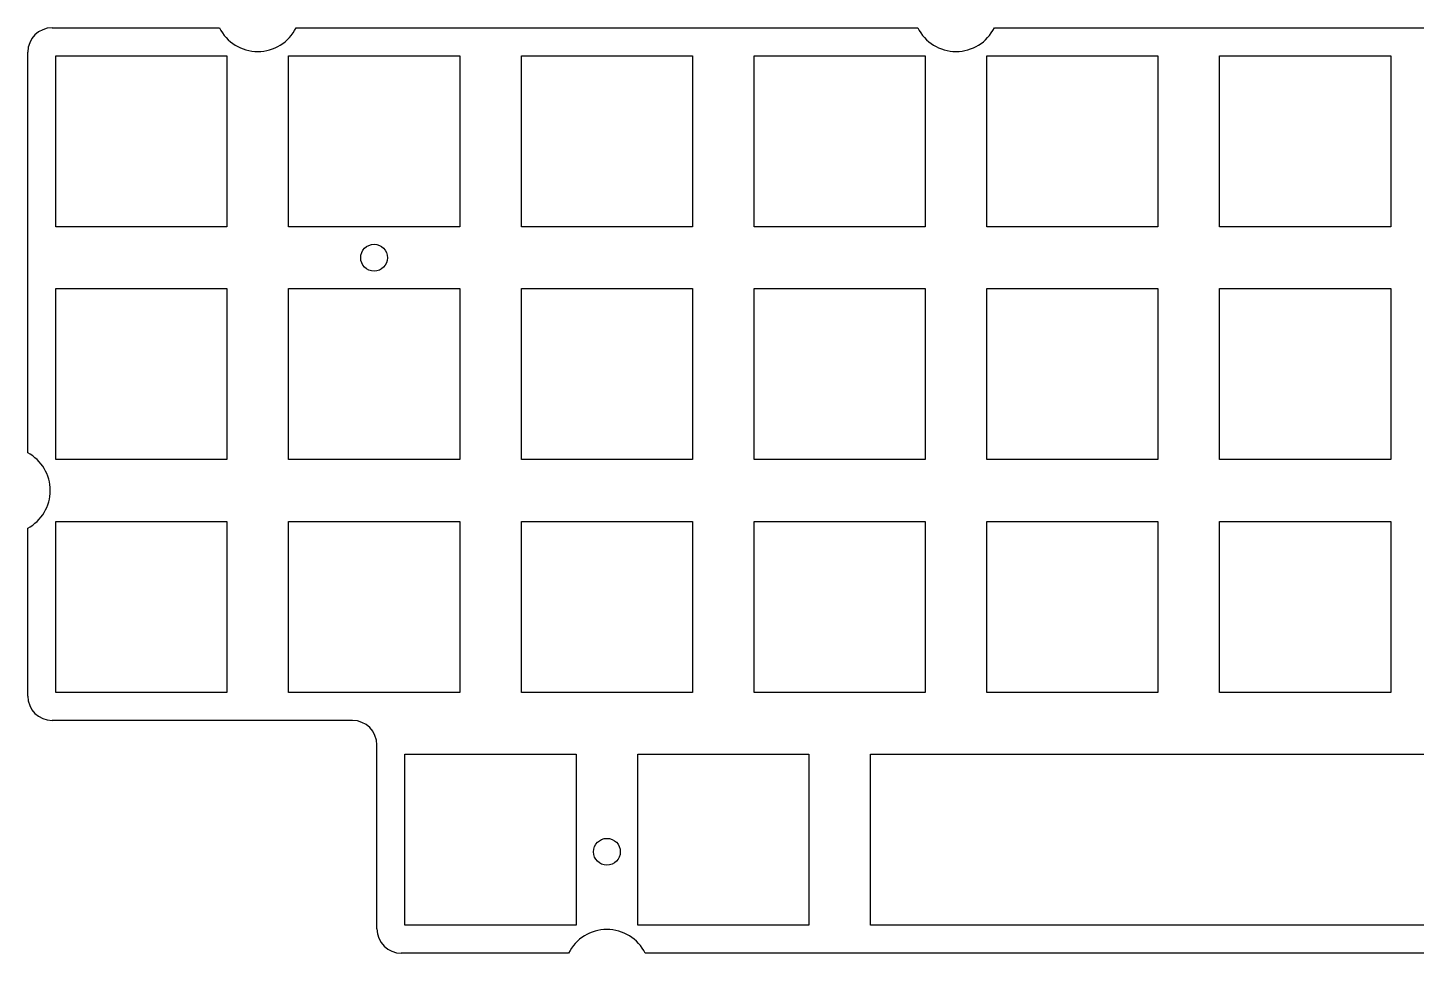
# Model space of a CAD drawing. Header units: millimetres. Extents: x -2654 to 2658, y -1178 to 747.
# Drawn here: x -2654 to 233, y -1178 to 747 of the extents above; entities that cross this region are included whole.
import ezdxf

# ---------------------------------------------------------------- set-up
doc = ezdxf.new("R2010")
doc.units = ezdxf.units.MM
for name, color, linetype in [('Shape2523', 7, 'CONTINUOUS'), ('Shape2524', 7, 'CONTINUOUS'), ('Shape2525', 7, 'CONTINUOUS'), ('Shape2526', 7, 'CONTINUOUS'), ('Shape2535', 7, 'CONTINUOUS'), ('Shape2536', 7, 'CONTINUOUS'), ('Shape2537', 7, 'CONTINUOUS'), ('Shape2538', 7, 'CONTINUOUS'), ('Shape2539', 7, 'CONTINUOUS'), ('Shape2540', 7, 'CONTINUOUS'), ('Shape2541', 7, 'CONTINUOUS'), ('Shape2542', 7, 'CONTINUOUS'), ('Shape2543', 7, 'CONTINUOUS'), ('Shape2544', 7, 'CONTINUOUS'), ('Shape2545', 7, 'CONTINUOUS'), ('Shape2546', 7, 'CONTINUOUS'), ('Shape2555', 7, 'CONTINUOUS'), ('Shape2556', 7, 'CONTINUOUS'), ('Shape2557', 7, 'CONTINUOUS'), ('Shape2558', 7, 'CONTINUOUS'), ('Shape2559', 7, 'CONTINUOUS'), ('Shape2560', 7, 'CONTINUOUS'), ('Shape2561', 7, 'CONTINUOUS'), ('Shape2562', 7, 'CONTINUOUS'), ('Shape2563', 7, 'CONTINUOUS'), ('Shape2564', 7, 'CONTINUOUS'), ('Shape2565', 7, 'CONTINUOUS'), ('Shape2566', 7, 'CONTINUOUS'), ('Shape2571', 7, 'CONTINUOUS'), ('Shape2572', 7, 'CONTINUOUS'), ('Shape2573', 7, 'CONTINUOUS'), ('Shape2574', 7, 'CONTINUOUS'), ('Shape2579', 7, 'CONTINUOUS'), ('Shape2580', 7, 'CONTINUOUS'), ('Shape2581', 7, 'CONTINUOUS'), ('Shape2582', 7, 'CONTINUOUS'), ('Shape2583', 7, 'CONTINUOUS'), ('Shape2584', 7, 'CONTINUOUS'), ('Shape2585', 7, 'CONTINUOUS'), ('Shape2586', 7, 'CONTINUOUS'), ('Shape2611', 7, 'CONTINUOUS'), ('Shape2612', 7, 'CONTINUOUS'), ('Shape2613', 7, 'CONTINUOUS'), ('Shape2614', 7, 'CONTINUOUS'), ('Shape2615', 7, 'CONTINUOUS'), ('Shape2616', 7, 'CONTINUOUS'), ('Shape2617', 7, 'CONTINUOUS'), ('Shape2618', 7, 'CONTINUOUS'), ('Shape2619', 7, 'CONTINUOUS'), ('Shape2620', 7, 'CONTINUOUS'), ('Shape2621', 7, 'CONTINUOUS'), ('Shape2622', 7, 'CONTINUOUS'), ('Shape2623', 7, 'CONTINUOUS'), ('Shape2624', 7, 'CONTINUOUS'), ('Shape2625', 7, 'CONTINUOUS'), ('Shape2626', 7, 'CONTINUOUS'), ('Shape2627', 7, 'CONTINUOUS'), ('Shape2628', 7, 'CONTINUOUS'), ('Shape2629', 7, 'CONTINUOUS'), ('Shape2630', 7, 'CONTINUOUS'), ('Shape2631', 7, 'CONTINUOUS'), ('Shape2632', 7, 'CONTINUOUS'), ('Shape2633', 7, 'CONTINUOUS'), ('Shape2634', 7, 'CONTINUOUS'), ('Shape2643', 7, 'CONTINUOUS'), ('Shape2644', 7, 'CONTINUOUS'), ('Shape2645', 7, 'CONTINUOUS'), ('Shape2646', 7, 'CONTINUOUS'), ('Shape2647', 7, 'CONTINUOUS'), ('Shape2648', 7, 'CONTINUOUS'), ('Shape2649', 7, 'CONTINUOUS'), ('Shape2650', 7, 'CONTINUOUS'), ('Shape2651', 7, 'CONTINUOUS'), ('Shape2652', 7, 'CONTINUOUS'), ('Shape2653', 7, 'CONTINUOUS'), ('Shape2654', 7, 'CONTINUOUS'), ('Shape2655', 7, 'CONTINUOUS'), ('Shape2656', 7, 'CONTINUOUS'), ('Shape2657', 7, 'CONTINUOUS'), ('Shape2658', 7, 'CONTINUOUS'), ('Shape2811', 7, 'CONTINUOUS'), ('Shape2812', 7, 'CONTINUOUS'), ('Shape2813', 7, 'CONTINUOUS'), ('Shape2814', 7, 'CONTINUOUS'), ('Shape2823', 7, 'CONTINUOUS'), ('Shape2824', 7, 'CONTINUOUS'), ('Shape2825', 7, 'CONTINUOUS'), ('Shape2826', 7, 'CONTINUOUS'), ('Shape2827', 7, 'CONTINUOUS'), ('Shape2828', 7, 'CONTINUOUS'), ('Shape2829', 7, 'CONTINUOUS'), ('Shape2830', 7, 'CONTINUOUS'), ('Shape2831', 7, 'CONTINUOUS'), ('Shape2832', 7, 'CONTINUOUS'), ('Shape2833', 7, 'CONTINUOUS'), ('Shape2834', 7, 'CONTINUOUS'), ('Shape2843', 7, 'CONTINUOUS'), ('Shape2844', 7, 'CONTINUOUS'), ('Shape2845', 7, 'CONTINUOUS'), ('Shape2846', 7, 'CONTINUOUS'), ('Shape2847', 7, 'CONTINUOUS'), ('Shape2848', 7, 'CONTINUOUS'), ('Shape2849', 7, 'CONTINUOUS'), ('Shape2850', 7, 'CONTINUOUS'), ('Shape2851', 7, 'CONTINUOUS'), ('Shape2852', 7, 'CONTINUOUS'), ('Shape2853', 7, 'CONTINUOUS'), ('Shape2854', 7, 'CONTINUOUS'), ('Shape2859', 7, 'CONTINUOUS'), ('Shape2860', 7, 'CONTINUOUS'), ('Shape2861', 7, 'CONTINUOUS'), ('Shape2862', 7, 'CONTINUOUS'), ('Shape2867', 7, 'CONTINUOUS'), ('Shape2868', 7, 'CONTINUOUS'), ('Shape2869', 7, 'CONTINUOUS'), ('Shape2870', 7, 'CONTINUOUS'), ('Shape2871', 7, 'CONTINUOUS'), ('Shape2872', 7, 'CONTINUOUS'), ('Shape2873', 7, 'CONTINUOUS'), ('Shape2874', 7, 'CONTINUOUS'), ('Shape2899', 7, 'CONTINUOUS'), ('Shape2900', 7, 'CONTINUOUS'), ('Shape2901', 7, 'CONTINUOUS'), ('Shape2902', 7, 'CONTINUOUS'), ('Shape2903', 7, 'CONTINUOUS'), ('Shape2904', 7, 'CONTINUOUS'), ('Shape2905', 7, 'CONTINUOUS'), ('Shape2906', 7, 'CONTINUOUS'), ('Shape2907', 7, 'CONTINUOUS'), ('Shape2908', 7, 'CONTINUOUS'), ('Shape2909', 7, 'CONTINUOUS'), ('Shape2910', 7, 'CONTINUOUS'), ('Shape2911', 7, 'CONTINUOUS'), ('Shape2912', 7, 'CONTINUOUS'), ('Shape2913', 7, 'CONTINUOUS'), ('Shape2914', 7, 'CONTINUOUS'), ('Shape2915', 7, 'CONTINUOUS'), ('Shape2916', 7, 'CONTINUOUS'), ('Shape2917', 7, 'CONTINUOUS'), ('Shape2918', 7, 'CONTINUOUS'), ('Shape2919', 7, 'CONTINUOUS'), ('Shape2920', 7, 'CONTINUOUS'), ('Shape2921', 7, 'CONTINUOUS'), ('Shape2922', 7, 'CONTINUOUS'), ('Shape2931', 7, 'CONTINUOUS'), ('Shape2932', 7, 'CONTINUOUS'), ('Shape2933', 7, 'CONTINUOUS'), ('Shape2934', 7, 'CONTINUOUS'), ('Shape2935', 7, 'CONTINUOUS'), ('Shape2936', 7, 'CONTINUOUS'), ('Shape2937', 7, 'CONTINUOUS'), ('Shape2938', 7, 'CONTINUOUS'), ('Shape2939', 7, 'CONTINUOUS'), ('Shape2940', 7, 'CONTINUOUS'), ('Shape2941', 7, 'CONTINUOUS'), ('Shape2942', 7, 'CONTINUOUS'), ('Shape2943', 7, 'CONTINUOUS'), ('Shape2944', 7, 'CONTINUOUS'), ('Shape2945', 7, 'CONTINUOUS'), ('Shape2946', 7, 'CONTINUOUS'), ('Shape2962', 7, 'CONTINUOUS'), ('Shape2964', 7, 'CONTINUOUS'), ('Shape3014', 7, 'CONTINUOUS'), ('Shape3015', 7, 'CONTINUOUS'), ('Shape3016', 7, 'CONTINUOUS'), ('Shape3017', 7, 'CONTINUOUS'), ('Shape3018', 7, 'CONTINUOUS'), ('Shape3019', 7, 'CONTINUOUS'), ('Shape3020', 7, 'CONTINUOUS'), ('Shape3021', 7, 'CONTINUOUS'), ('Shape3022', 7, 'CONTINUOUS'), ('Shape3023', 7, 'CONTINUOUS'), ('Shape3024', 7, 'CONTINUOUS'), ('Shape3025', 7, 'CONTINUOUS'), ('Shape3026', 7, 'CONTINUOUS'), ('Shape3027', 7, 'CONTINUOUS'), ('Shape3028', 7, 'CONTINUOUS'), ('Shape3029', 7, 'CONTINUOUS'), ('Shape3030', 7, 'CONTINUOUS'), ('Shape3033', 7, 'CONTINUOUS'), ('Shape3035', 7, 'CONTINUOUS'), ('Shape3036', 7, 'CONTINUOUS')]:
    doc.layers.add(name, color=color, linetype=linetype)

msp = doc.modelspace()

# ---------------------------------------------------------------- linework, layer by layer
at = {"layer": 'Shape2523'}
msp.add_line((179.746, -635.239), (-175.854, -635.239), dxfattribs=at)
at = {"layer": 'Shape2524'}
msp.add_line((-175.854, -635.239), (-175.854, -279.639), dxfattribs=at)
at = {"layer": 'Shape2525'}
msp.add_line((-175.854, -279.639), (179.746, -279.639), dxfattribs=at)
at = {"layer": 'Shape2526'}
msp.add_line((179.746, -279.639), (179.746, -635.239), dxfattribs=at)
at = {"layer": 'Shape2535'}
msp.add_line((-1513.8, -1119.11), (-1869.4, -1119.11), dxfattribs=at)
at = {"layer": 'Shape2536'}
msp.add_line((-1869.4, -1119.11), (-1869.4, -763.509), dxfattribs=at)
at = {"layer": 'Shape2537'}
msp.add_line((-1869.4, -763.509), (-1513.8, -763.509), dxfattribs=at)
at = {"layer": 'Shape2538'}
msp.add_line((-1513.8, -763.509), (-1513.8, -1119.11), dxfattribs=at)
at = {"layer": 'Shape2539'}
msp.add_line((-1755.73, -635.239), (-2111.33, -635.239), dxfattribs=at)
at = {"layer": 'Shape2540'}
msp.add_line((-2111.33, -635.239), (-2111.33, -279.639), dxfattribs=at)
at = {"layer": 'Shape2541'}
msp.add_line((-2111.33, -279.639), (-1755.73, -279.639), dxfattribs=at)
at = {"layer": 'Shape2542'}
msp.add_line((-1755.73, -279.639), (-1755.73, -635.239), dxfattribs=at)
at = {"layer": 'Shape2543'}
msp.add_line((-1029.93, -1119.11), (-1385.53, -1119.11), dxfattribs=at)
at = {"layer": 'Shape2544'}
msp.add_line((-1385.53, -1119.11), (-1385.53, -763.509), dxfattribs=at)
at = {"layer": 'Shape2545'}
msp.add_line((-1385.53, -763.509), (-1029.93, -763.509), dxfattribs=at)
at = {"layer": 'Shape2546'}
msp.add_line((-1029.93, -763.509), (-1029.93, -1119.11), dxfattribs=at)
at = {"layer": 'Shape2555'}
msp.add_line((-2239.6, 332.501), (-2595.2, 332.501), dxfattribs=at)
at = {"layer": 'Shape2556'}
msp.add_line((-2595.2, 332.501), (-2595.2, 688.101), dxfattribs=at)
at = {"layer": 'Shape2557'}
msp.add_line((-2595.2, 688.101), (-2239.6, 688.101), dxfattribs=at)
at = {"layer": 'Shape2558'}
msp.add_line((-2239.6, 688.101), (-2239.6, 332.501), dxfattribs=at)
at = {"layer": 'Shape2559'}
msp.add_line((-1271.86, 688.101), (-1271.86, 332.501), dxfattribs=at)
at = {"layer": 'Shape2560'}
msp.add_line((-1271.86, 332.501), (-1627.46, 332.501), dxfattribs=at)
at = {"layer": 'Shape2561'}
msp.add_line((-1627.46, 332.501), (-1627.46, 688.101), dxfattribs=at)
at = {"layer": 'Shape2562'}
msp.add_line((-1627.46, 688.101), (-1271.86, 688.101), dxfattribs=at)
at = {"layer": 'Shape2563'}
msp.add_line((-1755.73, 688.101), (-1755.73, 332.501), dxfattribs=at)
at = {"layer": 'Shape2564'}
msp.add_line((-1755.73, 332.501), (-2111.33, 332.501), dxfattribs=at)
at = {"layer": 'Shape2565'}
msp.add_line((-2111.33, 332.501), (-2111.33, 688.101), dxfattribs=at)
at = {"layer": 'Shape2566'}
msp.add_line((-2111.33, 688.101), (-1755.73, 688.101), dxfattribs=at)
at = {"layer": 'Shape2571'}
msp.add_line((-659.724, 688.101), (-304.124, 688.101), dxfattribs=at)
at = {"layer": 'Shape2572'}
msp.add_line((-304.124, 688.101), (-304.124, 332.501), dxfattribs=at)
at = {"layer": 'Shape2573'}
msp.add_line((-304.124, 332.501), (-659.724, 332.501), dxfattribs=at)
at = {"layer": 'Shape2574'}
msp.add_line((-659.724, 332.501), (-659.724, 688.101), dxfattribs=at)
at = {"layer": 'Shape2579'}
msp.add_line((-1143.59, 688.101), (-787.994, 688.101), dxfattribs=at)
at = {"layer": 'Shape2580'}
msp.add_line((-787.994, 688.101), (-787.994, 332.501), dxfattribs=at)
at = {"layer": 'Shape2581'}
msp.add_line((-787.994, 332.501), (-1143.59, 332.501), dxfattribs=at)
at = {"layer": 'Shape2582'}
msp.add_line((-1143.59, 332.501), (-1143.59, 688.101), dxfattribs=at)
at = {"layer": 'Shape2583'}
msp.add_line((-175.854, 332.501), (-175.854, 688.101), dxfattribs=at)
at = {"layer": 'Shape2584'}
msp.add_line((-175.854, 688.101), (179.746, 688.101), dxfattribs=at)
at = {"layer": 'Shape2585'}
msp.add_line((179.746, 688.101), (179.746, 332.501), dxfattribs=at)
at = {"layer": 'Shape2586'}
msp.add_line((179.746, 332.501), (-175.854, 332.501), dxfattribs=at)
at = {"layer": 'Shape2611'}
msp.add_line((-659.724, -151.369), (-659.724, 204.231), dxfattribs=at)
at = {"layer": 'Shape2612'}
msp.add_line((-659.724, 204.231), (-304.124, 204.231), dxfattribs=at)
at = {"layer": 'Shape2613'}
msp.add_line((-304.124, 204.231), (-304.124, -151.369), dxfattribs=at)
at = {"layer": 'Shape2614'}
msp.add_line((-304.124, -151.369), (-659.724, -151.369), dxfattribs=at)
at = {"layer": 'Shape2615'}
msp.add_line((-1627.46, -151.369), (-1627.46, 204.231), dxfattribs=at)
at = {"layer": 'Shape2616'}
msp.add_line((-1627.46, 204.231), (-1271.86, 204.231), dxfattribs=at)
at = {"layer": 'Shape2617'}
msp.add_line((-1271.86, 204.231), (-1271.86, -151.369), dxfattribs=at)
at = {"layer": 'Shape2618'}
msp.add_line((-1271.86, -151.369), (-1627.46, -151.369), dxfattribs=at)
at = {"layer": 'Shape2619'}
msp.add_line((-2595.2, -151.369), (-2595.2, 204.231), dxfattribs=at)
at = {"layer": 'Shape2620'}
msp.add_line((-2595.2, 204.231), (-2239.6, 204.231), dxfattribs=at)
at = {"layer": 'Shape2621'}
msp.add_line((-2239.6, 204.231), (-2239.6, -151.369), dxfattribs=at)
at = {"layer": 'Shape2622'}
msp.add_line((-2239.6, -151.369), (-2595.2, -151.369), dxfattribs=at)
at = {"layer": 'Shape2623'}
msp.add_line((-2111.33, -151.369), (-2111.33, 204.231), dxfattribs=at)
at = {"layer": 'Shape2624'}
msp.add_line((-2111.33, 204.231), (-1755.73, 204.231), dxfattribs=at)
at = {"layer": 'Shape2625'}
msp.add_line((-1755.73, 204.231), (-1755.73, -151.369), dxfattribs=at)
at = {"layer": 'Shape2626'}
msp.add_line((-1755.73, -151.369), (-2111.33, -151.369), dxfattribs=at)
at = {"layer": 'Shape2627'}
msp.add_line((-1143.59, -151.369), (-1143.59, 204.231), dxfattribs=at)
at = {"layer": 'Shape2628'}
msp.add_line((-1143.59, 204.231), (-787.994, 204.231), dxfattribs=at)
at = {"layer": 'Shape2629'}
msp.add_line((-787.994, 204.231), (-787.994, -151.369), dxfattribs=at)
at = {"layer": 'Shape2630'}
msp.add_line((-787.994, -151.369), (-1143.59, -151.369), dxfattribs=at)
at = {"layer": 'Shape2631'}
msp.add_line((-175.854, -151.369), (-175.854, 204.231), dxfattribs=at)
at = {"layer": 'Shape2632'}
msp.add_line((-175.854, 204.231), (179.746, 204.231), dxfattribs=at)
at = {"layer": 'Shape2633'}
msp.add_line((179.746, 204.231), (179.746, -151.369), dxfattribs=at)
at = {"layer": 'Shape2634'}
msp.add_line((179.746, -151.369), (-175.854, -151.369), dxfattribs=at)
at = {"layer": 'Shape2643'}
msp.add_line((-2595.2, -635.239), (-2595.2, -279.639), dxfattribs=at)
at = {"layer": 'Shape2644'}
msp.add_line((-2595.2, -279.639), (-2239.6, -279.639), dxfattribs=at)
at = {"layer": 'Shape2645'}
msp.add_line((-2239.6, -279.639), (-2239.6, -635.239), dxfattribs=at)
at = {"layer": 'Shape2646'}
msp.add_line((-2239.6, -635.239), (-2595.2, -635.239), dxfattribs=at)
at = {"layer": 'Shape2647'}
msp.add_line((-1271.86, -635.239), (-1627.46, -635.239), dxfattribs=at)
at = {"layer": 'Shape2648'}
msp.add_line((-1627.46, -635.239), (-1627.46, -279.639), dxfattribs=at)
at = {"layer": 'Shape2649'}
msp.add_line((-1627.46, -279.639), (-1271.86, -279.639), dxfattribs=at)
at = {"layer": 'Shape2650'}
msp.add_line((-1271.86, -279.639), (-1271.86, -635.239), dxfattribs=at)
at = {"layer": 'Shape2651'}
msp.add_line((-787.994, -635.239), (-1143.59, -635.239), dxfattribs=at)
at = {"layer": 'Shape2652'}
msp.add_line((-1143.59, -635.239), (-1143.59, -279.639), dxfattribs=at)
at = {"layer": 'Shape2653'}
msp.add_line((-1143.59, -279.639), (-787.994, -279.639), dxfattribs=at)
at = {"layer": 'Shape2654'}
msp.add_line((-787.994, -279.639), (-787.994, -635.239), dxfattribs=at)
at = {"layer": 'Shape2655'}
msp.add_line((-659.724, -635.239), (-659.724, -279.639), dxfattribs=at)
at = {"layer": 'Shape2656'}
msp.add_line((-659.724, -279.639), (-304.124, -279.639), dxfattribs=at)
at = {"layer": 'Shape2657'}
msp.add_line((-304.124, -279.639), (-304.124, -635.239), dxfattribs=at)
at = {"layer": 'Shape2658'}
msp.add_line((-304.124, -635.239), (-659.724, -635.239), dxfattribs=at)
at = {"layer": 'Shape2811'}
msp.add_line((179.746, -635.239), (-175.854, -635.239), dxfattribs=at)
at = {"layer": 'Shape2812'}
msp.add_line((-175.854, -635.239), (-175.854, -279.639), dxfattribs=at)
at = {"layer": 'Shape2813'}
msp.add_line((-175.854, -279.639), (179.746, -279.639), dxfattribs=at)
at = {"layer": 'Shape2814'}
msp.add_line((179.746, -279.639), (179.746, -635.239), dxfattribs=at)
at = {"layer": 'Shape2823'}
msp.add_line((-1513.8, -1119.11), (-1869.4, -1119.11), dxfattribs=at)
at = {"layer": 'Shape2824'}
msp.add_line((-1869.4, -1119.11), (-1869.4, -763.509), dxfattribs=at)
at = {"layer": 'Shape2825'}
msp.add_line((-1869.4, -763.509), (-1513.8, -763.509), dxfattribs=at)
at = {"layer": 'Shape2826'}
msp.add_line((-1513.8, -763.509), (-1513.8, -1119.11), dxfattribs=at)
at = {"layer": 'Shape2827'}
msp.add_line((-1755.73, -635.239), (-2111.33, -635.239), dxfattribs=at)
at = {"layer": 'Shape2828'}
msp.add_line((-2111.33, -635.239), (-2111.33, -279.639), dxfattribs=at)
at = {"layer": 'Shape2829'}
msp.add_line((-2111.33, -279.639), (-1755.73, -279.639), dxfattribs=at)
at = {"layer": 'Shape2830'}
msp.add_line((-1755.73, -279.639), (-1755.73, -635.239), dxfattribs=at)
at = {"layer": 'Shape2831'}
msp.add_line((-1029.93, -1119.11), (-1385.53, -1119.11), dxfattribs=at)
at = {"layer": 'Shape2832'}
msp.add_line((-1385.53, -1119.11), (-1385.53, -763.509), dxfattribs=at)
at = {"layer": 'Shape2833'}
msp.add_line((-1385.53, -763.509), (-1029.93, -763.509), dxfattribs=at)
at = {"layer": 'Shape2834'}
msp.add_line((-1029.93, -763.509), (-1029.93, -1119.11), dxfattribs=at)
at = {"layer": 'Shape2843'}
msp.add_line((-2239.6, 332.501), (-2595.2, 332.501), dxfattribs=at)
at = {"layer": 'Shape2844'}
msp.add_line((-2595.2, 332.501), (-2595.2, 688.101), dxfattribs=at)
at = {"layer": 'Shape2845'}
msp.add_line((-2595.2, 688.101), (-2239.6, 688.101), dxfattribs=at)
at = {"layer": 'Shape2846'}
msp.add_line((-2239.6, 688.101), (-2239.6, 332.501), dxfattribs=at)
at = {"layer": 'Shape2847'}
msp.add_line((-1271.86, 688.101), (-1271.86, 332.501), dxfattribs=at)
at = {"layer": 'Shape2848'}
msp.add_line((-1271.86, 332.501), (-1627.46, 332.501), dxfattribs=at)
at = {"layer": 'Shape2849'}
msp.add_line((-1627.46, 332.501), (-1627.46, 688.101), dxfattribs=at)
at = {"layer": 'Shape2850'}
msp.add_line((-1627.46, 688.101), (-1271.86, 688.101), dxfattribs=at)
at = {"layer": 'Shape2851'}
msp.add_line((-1755.73, 688.101), (-1755.73, 332.501), dxfattribs=at)
at = {"layer": 'Shape2852'}
msp.add_line((-1755.73, 332.501), (-2111.33, 332.501), dxfattribs=at)
at = {"layer": 'Shape2853'}
msp.add_line((-2111.33, 332.501), (-2111.33, 688.101), dxfattribs=at)
at = {"layer": 'Shape2854'}
msp.add_line((-2111.33, 688.101), (-1755.73, 688.101), dxfattribs=at)
at = {"layer": 'Shape2859'}
msp.add_line((-659.724, 688.101), (-304.124, 688.101), dxfattribs=at)
at = {"layer": 'Shape2860'}
msp.add_line((-304.124, 688.101), (-304.124, 332.501), dxfattribs=at)
at = {"layer": 'Shape2861'}
msp.add_line((-304.124, 332.501), (-659.724, 332.501), dxfattribs=at)
at = {"layer": 'Shape2862'}
msp.add_line((-659.724, 332.501), (-659.724, 688.101), dxfattribs=at)
at = {"layer": 'Shape2867'}
msp.add_line((-1143.59, 688.101), (-787.994, 688.101), dxfattribs=at)
at = {"layer": 'Shape2868'}
msp.add_line((-787.994, 688.101), (-787.994, 332.501), dxfattribs=at)
at = {"layer": 'Shape2869'}
msp.add_line((-787.994, 332.501), (-1143.59, 332.501), dxfattribs=at)
at = {"layer": 'Shape2870'}
msp.add_line((-1143.59, 332.501), (-1143.59, 688.101), dxfattribs=at)
at = {"layer": 'Shape2871'}
msp.add_line((-175.854, 332.501), (-175.854, 688.101), dxfattribs=at)
at = {"layer": 'Shape2872'}
msp.add_line((-175.854, 688.101), (179.746, 688.101), dxfattribs=at)
at = {"layer": 'Shape2873'}
msp.add_line((179.746, 688.101), (179.746, 332.501), dxfattribs=at)
at = {"layer": 'Shape2874'}
msp.add_line((179.746, 332.501), (-175.854, 332.501), dxfattribs=at)
at = {"layer": 'Shape2899'}
msp.add_line((-659.724, -151.369), (-659.724, 204.231), dxfattribs=at)
at = {"layer": 'Shape2900'}
msp.add_line((-659.724, 204.231), (-304.124, 204.231), dxfattribs=at)
at = {"layer": 'Shape2901'}
msp.add_line((-304.124, 204.231), (-304.124, -151.369), dxfattribs=at)
at = {"layer": 'Shape2902'}
msp.add_line((-304.124, -151.369), (-659.724, -151.369), dxfattribs=at)
at = {"layer": 'Shape2903'}
msp.add_line((-1627.46, -151.369), (-1627.46, 204.231), dxfattribs=at)
at = {"layer": 'Shape2904'}
msp.add_line((-1627.46, 204.231), (-1271.86, 204.231), dxfattribs=at)
at = {"layer": 'Shape2905'}
msp.add_line((-1271.86, 204.231), (-1271.86, -151.369), dxfattribs=at)
at = {"layer": 'Shape2906'}
msp.add_line((-1271.86, -151.369), (-1627.46, -151.369), dxfattribs=at)
at = {"layer": 'Shape2907'}
msp.add_line((-2595.2, -151.369), (-2595.2, 204.231), dxfattribs=at)
at = {"layer": 'Shape2908'}
msp.add_line((-2595.2, 204.231), (-2239.6, 204.231), dxfattribs=at)
at = {"layer": 'Shape2909'}
msp.add_line((-2239.6, 204.231), (-2239.6, -151.369), dxfattribs=at)
at = {"layer": 'Shape2910'}
msp.add_line((-2239.6, -151.369), (-2595.2, -151.369), dxfattribs=at)
at = {"layer": 'Shape2911'}
msp.add_line((-2111.33, -151.369), (-2111.33, 204.231), dxfattribs=at)
at = {"layer": 'Shape2912'}
msp.add_line((-2111.33, 204.231), (-1755.73, 204.231), dxfattribs=at)
at = {"layer": 'Shape2913'}
msp.add_line((-1755.73, 204.231), (-1755.73, -151.369), dxfattribs=at)
at = {"layer": 'Shape2914'}
msp.add_line((-1755.73, -151.369), (-2111.33, -151.369), dxfattribs=at)
at = {"layer": 'Shape2915'}
msp.add_line((-1143.59, -151.369), (-1143.59, 204.231), dxfattribs=at)
at = {"layer": 'Shape2916'}
msp.add_line((-1143.59, 204.231), (-787.994, 204.231), dxfattribs=at)
at = {"layer": 'Shape2917'}
msp.add_line((-787.994, 204.231), (-787.994, -151.369), dxfattribs=at)
at = {"layer": 'Shape2918'}
msp.add_line((-787.994, -151.369), (-1143.59, -151.369), dxfattribs=at)
at = {"layer": 'Shape2919'}
msp.add_line((-175.854, -151.369), (-175.854, 204.231), dxfattribs=at)
at = {"layer": 'Shape2920'}
msp.add_line((-175.854, 204.231), (179.746, 204.231), dxfattribs=at)
at = {"layer": 'Shape2921'}
msp.add_line((179.746, 204.231), (179.746, -151.369), dxfattribs=at)
at = {"layer": 'Shape2922'}
msp.add_line((179.746, -151.369), (-175.854, -151.369), dxfattribs=at)
at = {"layer": 'Shape2931'}
msp.add_line((-2595.2, -635.239), (-2595.2, -279.639), dxfattribs=at)
at = {"layer": 'Shape2932'}
msp.add_line((-2595.2, -279.639), (-2239.6, -279.639), dxfattribs=at)
at = {"layer": 'Shape2933'}
msp.add_line((-2239.6, -279.639), (-2239.6, -635.239), dxfattribs=at)
at = {"layer": 'Shape2934'}
msp.add_line((-2239.6, -635.239), (-2595.2, -635.239), dxfattribs=at)
at = {"layer": 'Shape2935'}
msp.add_line((-1271.86, -635.239), (-1627.46, -635.239), dxfattribs=at)
at = {"layer": 'Shape2936'}
msp.add_line((-1627.46, -635.239), (-1627.46, -279.639), dxfattribs=at)
at = {"layer": 'Shape2937'}
msp.add_line((-1627.46, -279.639), (-1271.86, -279.639), dxfattribs=at)
at = {"layer": 'Shape2938'}
msp.add_line((-1271.86, -279.639), (-1271.86, -635.239), dxfattribs=at)
at = {"layer": 'Shape2939'}
msp.add_line((-787.994, -635.239), (-1143.59, -635.239), dxfattribs=at)
at = {"layer": 'Shape2940'}
msp.add_line((-1143.59, -635.239), (-1143.59, -279.639), dxfattribs=at)
at = {"layer": 'Shape2941'}
msp.add_line((-1143.59, -279.639), (-787.994, -279.639), dxfattribs=at)
at = {"layer": 'Shape2942'}
msp.add_line((-787.994, -279.639), (-787.994, -635.239), dxfattribs=at)
at = {"layer": 'Shape2943'}
msp.add_line((-659.724, -635.239), (-659.724, -279.639), dxfattribs=at)
at = {"layer": 'Shape2944'}
msp.add_line((-659.724, -279.639), (-304.124, -279.639), dxfattribs=at)
at = {"layer": 'Shape2945'}
msp.add_line((-304.124, -279.639), (-304.124, -635.239), dxfattribs=at)
at = {"layer": 'Shape2946'}
msp.add_line((-304.124, -635.239), (-659.724, -635.239), dxfattribs=at)
at = {"layer": 'Shape2962'}
msp.add_circle((-1449.68, -966.691), 27.94, dxfattribs=at)
at = {"layer": 'Shape2964'}
msp.add_circle((-1933.55, 268.384), 27.94, dxfattribs=at)
at = {"layer": 'Shape3014'}
msp.add_line((1373.89, -1177.53), (-1370, -1177.53), dxfattribs=at)
at = {"layer": 'Shape3015'}
msp.add_arc((-1449.66, -1216.98), 88.9, 26.3477, 153.652, dxfattribs=at)
at = {"layer": 'Shape3016'}
msp.add_line((-1529.33, -1177.53), (-1877.02, -1177.53), dxfattribs=at)
at = {"layer": 'Shape3017'}
msp.add_arc((-1877.02, -1126.73), 50.8, 180, -90, dxfattribs=at)
at = {"layer": 'Shape3018'}
msp.add_line((-1927.82, -1126.73), (-1927.82, -744.459), dxfattribs=at)
at = {"layer": 'Shape3019'}
msp.add_arc((-1978.62, -744.459), 50.8, 0, 90, dxfattribs=at)
at = {"layer": 'Shape3020'}
msp.add_line((-1978.62, -693.659), (-2602.82, -693.659), dxfattribs=at)
at = {"layer": 'Shape3021'}
msp.add_arc((-2602.82, -642.859), 50.8, 180, -90, dxfattribs=at)
at = {"layer": 'Shape3022'}
msp.add_line((-2653.62, -642.859), (-2653.62, -293.82), dxfattribs=at)
at = {"layer": 'Shape3023'}
msp.add_arc((-2695.69, -215.504), 88.9, -61.7563, 61.7563, dxfattribs=at)
at = {"layer": 'Shape3024'}
msp.add_line((-2653.62, -137.189), (-2653.62, 695.721), dxfattribs=at)
at = {"layer": 'Shape3025'}
msp.add_arc((-2602.82, 695.721), 50.8, 90, 180, dxfattribs=at)
at = {"layer": 'Shape3026'}
msp.add_line((-2602.82, 746.521), (-2255.13, 746.521), dxfattribs=at)
at = {"layer": 'Shape3027'}
msp.add_arc((-2175.47, 785.976), 88.9, -153.652, -26.3477, dxfattribs=at)
at = {"layer": 'Shape3028'}
msp.add_line((-2095.8, 746.521), (-803.524, 746.521), dxfattribs=at)
at = {"layer": 'Shape3029'}
msp.add_arc((-723.859, 785.976), 88.9, -153.652, -26.3477, dxfattribs=at)
at = {"layer": 'Shape3030'}
msp.add_line((-644.194, 746.521), (648.086, 746.521), dxfattribs=at)
at = {"layer": 'Shape3033'}
msp.add_line((-901.659, -763.509), (905.551, -763.509), dxfattribs=at)
at = {"layer": 'Shape3035'}
msp.add_line((905.551, -1119.11), (-901.659, -1119.11), dxfattribs=at)
at = {"layer": 'Shape3036'}
msp.add_line((-901.659, -1119.11), (-901.659, -763.509), dxfattribs=at)

doc.saveas('drawing.dxf')
